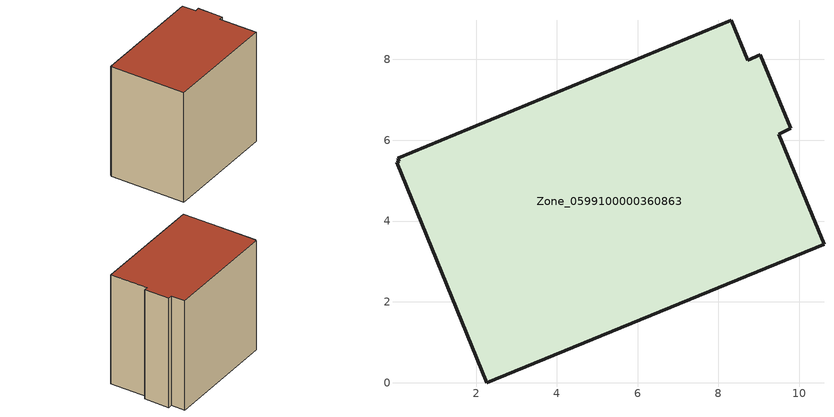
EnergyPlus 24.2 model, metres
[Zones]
Zone_0599100000360863
 floor ground (C_G): 0.07,5.55 8.32,8.97 8.73,7.98 9.03,8.12 9.79,6.3 9.49,6.15 10.61,3.43 2.27,0 0.03,5.45 0.1,5.48 z0
 wall outside (C_F): 8.32,8.97 0.07,5.55 0.1,5.48 0.03,5.45 2.27,0 10.61,3.43 9.49,6.15 9.79,6.3 9.03,8.12 8.73,7.98 8.32,8.97 z0:8.9
 roof outside (C_R): 0.1,5.48 0.03,5.45 2.27,0 10.61,3.43 9.49,6.15 9.79,6.3 9.03,8.12 8.73,7.98 8.32,8.97 0.07,5.55 z8.9
[BUILDING]
Pand.0599100000360863: North Axis=0; Terrain=City; Loads Convergence Tolerance Value=0.04; Temperature Convergence Tolerance Value=0.4; Solar Distribution=FullExterior; Maximum Number of Warmup Days=25; Minimum Number of Warmup Days=1
[Site:Location]
Rotterdam.The.Hague.AP_ZH_NLD Design_Conditions: Latitude=51.96; Longitude=4.45; Time Zone=1; Elevation=-4.5
[SITE:GROUNDTEMPERATURE:BUILDINGSURFACE]
18, 18, 18, 18, 18, 18, 18, 18, 18, 18, 18, 18
[MATERIAL] Thermal Absorptance=0.9; Solar Absorptance=0.7; Visible Absorptance=0.7
Name | Roughness | Thickness | Conductivity | Density | Specific Heat
G.TI.1992-2005 | MediumSmooth | 0.15 | 0.06 | 540 | 1210
F.TI.1992-2005 | Rough | 0.3 | 0.12 | 1920 | 840
R.TI.1992-2005 | MediumRough | 0.2 | 0.08 | 1500 | 1000
[CONSTRUCTION]
C_G: G.TI.1992-2005
C_F: F.TI.1992-2005
C_R: R.TI.1992-2005
[ZONE]
Zone_0599100000360863: Type=1; Multiplier=1; Ceiling Height=Autocalculate; Volume=Autocalculate; Floor Area=autocalculate; Part of Total Floor Area=Yes
[ZONEINFILTRATION:DESIGNFLOWRATE]
Infil_Zone_0599100000360863: Zone or ZoneList or Space or SpaceList=Zone_0599100000360863; Schedule=AlwaysOn; Design Flow Rate Calculation Method=Flow/Area; Flow Rate per Floor Area=0.0015; Constant Term Coefficient=1; Temperature Term Coefficient=0; Velocity Term Coefficient=0; Velocity Squared Term Coefficient=0
[HVACTEMPLATE:ZONE:IDEALLOADSAIRSYSTEM]
Zone_0599100000360863: Maximum Heating Supply Air Temperature=50; Minimum Cooling Supply Air Temperature=13; Maximum Heating Supply Air Humidity Ratio=0.0156; Minimum Cooling Supply Air Humidity Ratio=0.0077; Heating Limit=NoLimit; Cooling Limit=NoLimit; Dehumidification Control Type=ConstantSensibleHeatRatio; Cooling Sensible Heat Ratio=0.7; Dehumidification Setpoint=60; Humidification Control Type=None; Humidification Setpoint=30; Outdoor Air Method=None; Outdoor Air Flow Rate per Person=0.00944; Outdoor Air Flow Rate per Zone Floor Area=0; Outdoor Air Flow Rate per Zone=0; Demand Controlled Ventilation Type=None; Outdoor Air Economizer Type=NoEconomizer; Heat Recovery Type=None; Sensible Heat Recovery Effectiveness=0.7; Latent Heat Recovery Effectiveness=0.65
[ZONECONTROL:THERMOSTAT]
ThermostatControl_Zone_0599100000360863: Zone or ZoneList=Zone_0599100000360863; Control Type Schedule=DualSetpointControlType; Control 1=Thermostat_Zone_0599100000360863; Temperature Difference Between Cutout And Setpoint=0
[THERMOSTATSETPOINT:DUALSETPOINT]
Thermostat_Zone_0599100000360863: Heating Setpoint Temperature Schedule=HeatingSetpoint_Zone_0599100000360863; Cooling Setpoint Temperature Schedule=CoolingSetpoint_Zone_0599100000360863
[SCHEDULE:COMPACT]
HeatingSetpoint_Zone_0599100000360863: Through: 12/31, For: AllDays, Until: 24:00, 21
CoolingSetpoint_Zone_0599100000360863: Through: 12/31, For: AllDays, Until: 24:00, 24
DualSetpointControlType: Through: 12/31, For: AllDays, Until: 24:00, 4
AlwaysOn: Through: 12/31, For: AllDays, Until: 24:00, 1
